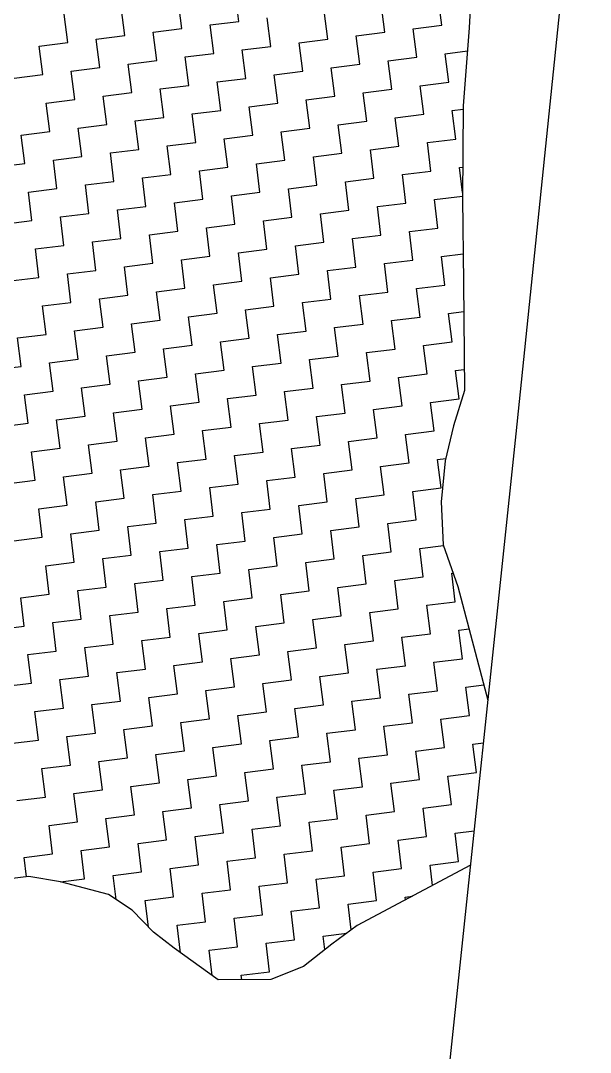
# Model space of a CAD drawing. Header units: metres. Extents: x 286056 to 292206, y 2024114 to 2027347.
# Drawn here: x 291777.4 to 291969.6, y 2026242.4 to 2026590.8 of the extents above; entities that cross this region are included whole.
import ezdxf

# ---------------------------------------------------------------- set-up
doc = ezdxf.new("R2010")
doc.units = ezdxf.units.M
doc.header["$LTSCALE"] = 0.3
doc.header["$MEASUREMENT"] = 0
doc.layers.add('POLY_HATCH', color=12, linetype='Continuous')
doc.layers.add('V_BOUND_LINE', color=7, linetype='Continuous')

# ---------------------------------------------------------------- blocks, each defined once
blk = doc.blocks.new('13')
at = {"layer": 'POLY_HATCH'}
for p, q in [((748.088, 380.856), (747.419, 377.243)), ((747.419, 377.243), (746.749, 373.897)), ((746.749, 373.897), (746.213, 369.882)), ((746.213, 369.882), (745.812, 366.268)), ((745.812, 366.268), (745.276, 361.584)), ((745.276, 361.584), (744.607, 360.112)), ((744.607, 360.112), (744.071, 358.64)), ((744.071, 358.64), (743.669, 356.9)), ((743.669, 356.9), (743.535, 355.026)), ((743.535, 355.026), (743.937, 353.152)), ((743.937, 353.152), (744.631, 348.078)), ((723.855, 342.904), (722.516, 342.904)), ((725.195, 342.502), (723.855, 342.904)), ((727.203, 341.699), (725.195, 342.502)), ((728.14, 340.896), (727.203, 341.699)), ((728.944, 339.825), (728.14, 340.896)), ((742.994, 341.032), (737.781, 339.022)), ((729.747, 339.022), (728.944, 339.825)), ((731.488, 337.416), (729.747, 339.022)), ((737.781, 339.022), (736.576, 338.353)), ((736.576, 338.353), (735.237, 337.55)), ((733.764, 337.149), (731.488, 337.416)), ((735.237, 337.55), (733.764, 337.149))]:
    blk.add_line(p, q, dxfattribs=at)
at = {"layer": 'POLY_HATCH', "linetype": 'Continuous'}
for p, q in [((730, 378.75), (730, 380)), ((732.5, 378.75), (732.5, 380)), ((735, 378.75), (735, 380)), ((737.5, 378.75), (737.5, 380)), ((728.75, 378.75), (730, 378.75)), ((728.75, 377.5), (728.75, 378.75)), ((731.25, 378.75), (732.5, 378.75)), ((731.25, 377.5), (731.25, 378.75)), ((733.75, 378.75), (735, 378.75)), ((733.75, 377.5), (733.75, 378.75)), ((736.25, 378.75), (737.5, 378.75)), ((736.25, 377.5), (736.25, 378.75)), ((738.75, 377.5), (738.75, 378.75)), ((741.25, 377.5), (741.25, 378.75)), ((743.75, 377.5), (743.75, 378.75)), ((746.25, 377.5), (746.25, 378.75)), ((727.5, 377.5), (728.75, 377.5)), ((730, 377.5), (731.25, 377.5)), ((730, 376.25), (730, 377.5)), ((732.5, 377.5), (733.75, 377.5)), ((732.5, 376.25), (732.5, 377.5)), ((735, 377.5), (736.25, 377.5)), ((735, 376.25), (735, 377.5)), ((737.5, 377.5), (738.75, 377.5)), ((737.5, 376.25), (737.5, 377.5)), ((740, 377.5), (741.25, 377.5)), ((740, 376.25), (740, 377.5)), ((742.5, 377.5), (743.75, 377.5)), ((742.5, 376.25), (742.5, 377.5)), ((745, 377.5), (746.25, 377.5)), ((745, 376.25), (745, 377.5)), ((728.75, 376.25), (730, 376.25)), ((728.75, 375), (728.75, 376.25)), ((731.25, 376.25), (732.5, 376.25)), ((731.25, 375), (731.25, 376.25)), ((733.75, 376.25), (735, 376.25)), ((733.75, 375), (733.75, 376.25)), ((736.25, 376.25), (737.5, 376.25)), ((736.25, 375), (736.25, 376.25)), ((738.75, 376.25), (740, 376.25)), ((738.75, 375), (738.75, 376.25)), ((741.25, 376.25), (742.5, 376.25)), ((741.25, 375), (741.25, 376.25)), ((743.75, 376.25), (745, 376.25)), ((743.75, 375), (743.75, 376.25)), ((746.25, 376.25), (747.22, 376.25)), ((746.25, 375), (746.25, 376.25)), ((727.5, 375), (728.75, 375)), ((727.5, 373.75), (727.5, 375)), ((730, 375), (731.25, 375)), ((730, 373.75), (730, 375)), ((732.5, 375), (733.75, 375)), ((732.5, 373.75), (732.5, 375)), ((735, 375), (736.25, 375)), ((735, 373.75), (735, 375)), ((737.5, 375), (738.75, 375)), ((737.5, 373.75), (737.5, 375)), ((740, 375), (741.25, 375)), ((740, 373.75), (740, 375)), ((742.5, 375), (743.75, 375)), ((742.5, 373.75), (742.5, 375)), ((745, 375), (746.25, 375)), ((745, 373.75), (745, 375)), ((726.25, 373.75), (727.5, 373.75)), ((728.75, 373.75), (730, 373.75)), ((728.75, 372.5), (728.75, 373.75)), ((731.25, 373.75), (732.5, 373.75)), ((731.25, 372.5), (731.25, 373.75)), ((733.75, 373.75), (735, 373.75)), ((733.75, 372.5), (733.75, 373.75)), ((736.25, 373.75), (737.5, 373.75)), ((736.25, 372.5), (736.25, 373.75)), ((738.75, 373.75), (740, 373.75)), ((738.75, 372.5), (738.75, 373.75)), ((741.25, 373.75), (742.5, 373.75)), ((741.25, 372.5), (741.25, 373.75)), ((743.75, 373.75), (745, 373.75)), ((743.75, 372.5), (743.75, 373.75)), ((746.25, 373.75), (746.73, 373.75)), ((746.25, 372.5), (746.25, 373.75)), ((727.5, 372.5), (728.75, 372.5)), ((727.5, 371.25), (727.5, 372.5)), ((730, 372.5), (731.25, 372.5)), ((730, 371.25), (730, 372.5)), ((732.5, 372.5), (733.75, 372.5)), ((732.5, 371.25), (732.5, 372.5)), ((735, 372.5), (736.25, 372.5)), ((735, 371.25), (735, 372.5)), ((737.5, 372.5), (738.75, 372.5)), ((737.5, 371.25), (737.5, 372.5)), ((740, 372.5), (741.25, 372.5)), ((740, 371.25), (740, 372.5)), ((742.5, 372.5), (743.75, 372.5)), ((742.5, 371.25), (742.5, 372.5)), ((745, 372.5), (746.25, 372.5)), ((745, 371.25), (745, 372.5)), ((726.25, 371.25), (727.5, 371.25)), ((728.75, 371.25), (730, 371.25)), ((728.75, 370), (728.75, 371.25)), ((731.25, 371.25), (732.5, 371.25)), ((731.25, 370), (731.25, 371.25)), ((733.75, 371.25), (735, 371.25)), ((733.75, 370), (733.75, 371.25)), ((736.25, 371.25), (737.5, 371.25)), ((736.25, 370), (736.25, 371.25)), ((738.75, 371.25), (740, 371.25)), ((738.75, 370), (738.75, 371.25)), ((741.25, 371.25), (742.5, 371.25)), ((741.25, 370), (741.25, 371.25)), ((743.75, 371.25), (745, 371.25)), ((743.75, 370), (743.75, 371.25)), ((746.25, 371.25), (746.396, 371.25)), ((746.25, 370.155), (746.25, 371.25)), ((727.5, 370), (728.75, 370)), ((727.5, 368.75), (727.5, 370)), ((730, 370), (731.25, 370)), ((730, 368.75), (730, 370)), ((732.5, 370), (733.75, 370)), ((732.5, 368.75), (732.5, 370)), ((735, 370), (736.25, 370)), ((735, 368.75), (735, 370)), ((737.5, 370), (738.75, 370)), ((737.5, 368.75), (737.5, 370)), ((740, 370), (741.25, 370)), ((740, 368.75), (740, 370)), ((742.5, 370), (743.75, 370)), ((742.5, 368.75), (742.5, 370)), ((745, 370), (746.229, 370)), ((745, 368.75), (745, 370)), ((726.25, 368.75), (727.5, 368.75)), ((728.75, 368.75), (730, 368.75)), ((728.75, 367.5), (728.75, 368.75)), ((731.25, 368.75), (732.5, 368.75)), ((731.25, 367.5), (731.25, 368.75)), ((733.75, 368.75), (735, 368.75)), ((733.75, 367.5), (733.75, 368.75)), ((736.25, 368.75), (737.5, 368.75)), ((736.25, 367.5), (736.25, 368.75)), ((738.75, 368.75), (740, 368.75)), ((738.75, 367.5), (738.75, 368.75)), ((741.25, 368.75), (742.5, 368.75)), ((741.25, 367.5), (741.25, 368.75)), ((743.75, 368.75), (745, 368.75)), ((743.75, 367.5), (743.75, 368.75)), ((727.5, 367.5), (728.75, 367.5)), ((727.5, 366.25), (727.5, 367.5)), ((730, 367.5), (731.25, 367.5)), ((730, 366.25), (730, 367.5)), ((732.5, 367.5), (733.75, 367.5)), ((732.5, 366.25), (732.5, 367.5)), ((735, 367.5), (736.25, 367.5)), ((735, 366.25), (735, 367.5)), ((737.5, 367.5), (738.75, 367.5)), ((737.5, 366.25), (737.5, 367.5)), ((740, 367.5), (741.25, 367.5)), ((740, 366.25), (740, 367.5)), ((742.5, 367.5), (743.75, 367.5)), ((742.5, 366.25), (742.5, 367.5)), ((745, 367.5), (745.949, 367.5)), ((745, 366.25), (745, 367.5)), ((726.25, 366.25), (727.5, 366.25)), ((726.25, 365), (726.25, 366.25)), ((728.75, 366.25), (730, 366.25)), ((728.75, 365), (728.75, 366.25)), ((731.25, 366.25), (732.5, 366.25)), ((731.25, 365), (731.25, 366.25)), ((733.75, 366.25), (735, 366.25)), ((733.75, 365), (733.75, 366.25)), ((736.25, 366.25), (737.5, 366.25)), ((736.25, 365), (736.25, 366.25)), ((738.75, 366.25), (740, 366.25)), ((738.75, 365), (738.75, 366.25)), ((741.25, 366.25), (742.5, 366.25)), ((741.25, 365), (741.25, 366.25)), ((743.75, 366.25), (745, 366.25)), ((743.75, 365), (743.75, 366.25)), ((725, 365), (726.25, 365)), ((727.5, 365), (728.75, 365)), ((727.5, 363.75), (727.5, 365)), ((730, 365), (731.25, 365)), ((730, 363.75), (730, 365)), ((732.5, 365), (733.75, 365)), ((732.5, 363.75), (732.5, 365)), ((735, 365), (736.25, 365)), ((735, 363.75), (735, 365)), ((737.5, 365), (738.75, 365)), ((737.5, 363.75), (737.5, 365)), ((740, 365), (741.25, 365)), ((740, 363.75), (740, 365)), ((742.5, 365), (743.75, 365)), ((742.5, 363.75), (742.5, 365)), ((745, 365), (745.667, 365)), ((745, 363.75), (745, 365)), ((726.25, 363.75), (727.5, 363.75)), ((726.25, 362.5), (726.25, 363.75)), ((728.75, 363.75), (730, 363.75)), ((728.75, 362.5), (728.75, 363.75)), ((731.25, 363.75), (732.5, 363.75)), ((731.25, 362.5), (731.25, 363.75)), ((733.75, 363.75), (735, 363.75)), ((733.75, 362.5), (733.75, 363.75)), ((736.25, 363.75), (737.5, 363.75)), ((736.25, 362.5), (736.25, 363.75)), ((738.75, 363.75), (740, 363.75)), ((738.75, 362.5), (738.75, 363.75)), ((741.25, 363.75), (742.5, 363.75)), ((741.25, 362.5), (741.25, 363.75)), ((743.75, 363.75), (745, 363.75)), ((743.75, 362.5), (743.75, 363.75)), ((725, 362.5), (726.25, 362.5)), ((727.5, 362.5), (728.75, 362.5)), ((727.5, 361.25), (727.5, 362.5)), ((730, 362.5), (731.25, 362.5)), ((730, 361.25), (730, 362.5)), ((732.5, 362.5), (733.75, 362.5)), ((732.5, 361.25), (732.5, 362.5)), ((735, 362.5), (736.25, 362.5)), ((735, 361.25), (735, 362.5)), ((737.5, 362.5), (738.75, 362.5)), ((737.5, 361.25), (737.5, 362.5)), ((740, 362.5), (741.25, 362.5)), ((740, 361.25), (740, 362.5)), ((742.5, 362.5), (743.75, 362.5)), ((742.5, 361.25), (742.5, 362.5)), ((745, 362.5), (745.381, 362.5)), ((745, 361.25), (745, 362.5)), ((726.25, 361.25), (727.5, 361.25)), ((726.25, 360), (726.25, 361.25)), ((728.75, 361.25), (730, 361.25)), ((728.75, 360), (728.75, 361.25)), ((731.25, 361.25), (732.5, 361.25)), ((731.25, 360), (731.25, 361.25)), ((733.75, 361.25), (735, 361.25)), ((733.75, 360), (733.75, 361.25)), ((736.25, 361.25), (737.5, 361.25)), ((736.25, 360), (736.25, 361.25)), ((738.75, 361.25), (740, 361.25)), ((738.75, 360), (738.75, 361.25)), ((741.25, 361.25), (742.5, 361.25)), ((741.25, 360), (741.25, 361.25)), ((743.75, 361.25), (745, 361.25)), ((743.75, 360), (743.75, 361.25)), ((725, 360), (726.25, 360)), ((727.5, 360), (728.75, 360)), ((727.5, 358.75), (727.5, 360)), ((730, 360), (731.25, 360)), ((730, 358.75), (730, 360)), ((732.5, 360), (733.75, 360)), ((732.5, 358.75), (732.5, 360)), ((735, 360), (736.25, 360)), ((735, 358.75), (735, 360)), ((737.5, 360), (738.75, 360)), ((737.5, 358.75), (737.5, 360)), ((740, 360), (741.25, 360)), ((740, 358.75), (740, 360)), ((742.5, 360), (743.75, 360)), ((742.5, 358.75), (742.5, 360)), ((726.25, 358.75), (727.5, 358.75)), ((726.25, 357.5), (726.25, 358.75)), ((728.75, 358.75), (730, 358.75)), ((728.75, 357.5), (728.75, 358.75)), ((731.25, 358.75), (732.5, 358.75)), ((731.25, 357.5), (731.25, 358.75)), ((733.75, 358.75), (735, 358.75)), ((733.75, 357.5), (733.75, 358.75)), ((736.25, 358.75), (737.5, 358.75)), ((736.25, 357.5), (736.25, 358.75)), ((738.75, 358.75), (740, 358.75)), ((738.75, 357.5), (738.75, 358.75)), ((741.25, 358.75), (742.5, 358.75)), ((741.25, 357.5), (741.25, 358.75)), ((743.75, 358.75), (744.111, 358.75)), ((743.75, 357.5), (743.75, 358.75)), ((725, 357.5), (726.25, 357.5)), ((727.5, 357.5), (728.75, 357.5)), ((727.5, 356.25), (727.5, 357.5)), ((730, 357.5), (731.25, 357.5)), ((730, 356.25), (730, 357.5)), ((732.5, 357.5), (733.75, 357.5)), ((732.5, 356.25), (732.5, 357.5)), ((735, 357.5), (736.25, 357.5)), ((735, 356.25), (735, 357.5)), ((737.5, 357.5), (738.75, 357.5)), ((737.5, 356.25), (737.5, 357.5)), ((740, 357.5), (741.25, 357.5)), ((740, 356.25), (740, 357.5)), ((742.5, 357.5), (743.75, 357.5)), ((742.5, 356.25), (742.5, 357.5)), ((726.25, 356.25), (727.5, 356.25)), ((726.25, 355), (726.25, 356.25)), ((728.75, 356.25), (730, 356.25)), ((728.75, 355), (728.75, 356.25)), ((731.25, 356.25), (732.5, 356.25)), ((731.25, 355), (731.25, 356.25)), ((733.75, 356.25), (735, 356.25)), ((733.75, 355), (733.75, 356.25)), ((736.25, 356.25), (737.5, 356.25)), ((736.25, 355), (736.25, 356.25)), ((738.75, 356.25), (740, 356.25)), ((738.75, 355), (738.75, 356.25)), ((741.25, 356.25), (742.5, 356.25)), ((741.25, 355), (741.25, 356.25)), ((725, 355), (726.25, 355)), ((725, 353.75), (725, 355)), ((727.5, 355), (728.75, 355)), ((727.5, 353.75), (727.5, 355)), ((730, 355), (731.25, 355)), ((730, 353.75), (730, 355)), ((732.5, 355), (733.75, 355)), ((732.5, 353.75), (732.5, 355)), ((735, 355), (736.25, 355)), ((735, 353.75), (735, 355)), ((737.5, 355), (738.75, 355)), ((737.5, 353.75), (737.5, 355)), ((740, 355), (741.25, 355)), ((740, 353.75), (740, 355)), ((742.5, 355), (743.541, 355)), ((742.5, 353.75), (742.5, 355)), ((723.75, 353.75), (725, 353.75)), ((726.25, 353.75), (727.5, 353.75)), ((726.25, 352.5), (726.25, 353.75)), ((728.75, 353.75), (730, 353.75)), ((728.75, 352.5), (728.75, 353.75)), ((731.25, 353.75), (732.5, 353.75)), ((731.25, 352.5), (731.25, 353.75)), ((733.75, 353.75), (735, 353.75)), ((733.75, 352.5), (733.75, 353.75)), ((736.25, 353.75), (737.5, 353.75)), ((736.25, 352.5), (736.25, 353.75)), ((738.75, 353.75), (740, 353.75)), ((738.75, 352.5), (738.75, 353.75)), ((741.25, 353.75), (742.5, 353.75)), ((741.25, 352.5), (741.25, 353.75)), ((743.75, 353.75), (743.809, 353.75)), ((743.75, 352.5), (743.75, 353.75)), ((725, 352.5), (726.25, 352.5)), ((725, 351.25), (725, 352.5)), ((727.5, 352.5), (728.75, 352.5)), ((727.5, 351.25), (727.5, 352.5)), ((730, 352.5), (731.25, 352.5)), ((730, 351.25), (730, 352.5)), ((732.5, 352.5), (733.75, 352.5)), ((732.5, 351.25), (732.5, 352.5)), ((735, 352.5), (736.25, 352.5)), ((735, 351.25), (735, 352.5)), ((737.5, 352.5), (738.75, 352.5)), ((737.5, 351.25), (737.5, 352.5)), ((740, 352.5), (741.25, 352.5)), ((740, 351.25), (740, 352.5)), ((742.5, 352.5), (743.75, 352.5)), ((742.5, 351.25), (742.5, 352.5)), ((723.75, 351.25), (725, 351.25)), ((726.25, 351.25), (727.5, 351.25)), ((726.25, 350), (726.25, 351.25)), ((728.75, 351.25), (730, 351.25)), ((728.75, 350), (728.75, 351.25)), ((731.25, 351.25), (732.5, 351.25)), ((731.25, 350), (731.25, 351.25)), ((733.75, 351.25), (735, 351.25)), ((733.75, 350), (733.75, 351.25)), ((736.25, 351.25), (737.5, 351.25)), ((736.25, 350), (736.25, 351.25)), ((738.75, 351.25), (740, 351.25)), ((738.75, 350), (738.75, 351.25)), ((741.25, 351.25), (742.5, 351.25)), ((741.25, 350), (741.25, 351.25)), ((743.75, 351.25), (744.197, 351.25)), ((743.75, 350), (743.75, 351.25)), ((725, 350), (726.25, 350)), ((725, 348.75), (725, 350)), ((727.5, 350), (728.75, 350)), ((727.5, 348.75), (727.5, 350)), ((730, 350), (731.25, 350)), ((730, 348.75), (730, 350)), ((732.5, 350), (733.75, 350)), ((732.5, 348.75), (732.5, 350)), ((735, 350), (736.25, 350)), ((735, 348.75), (735, 350)), ((737.5, 350), (738.75, 350)), ((737.5, 348.75), (737.5, 350)), ((740, 350), (741.25, 350)), ((740, 348.75), (740, 350)), ((742.5, 350), (743.75, 350)), ((742.5, 348.75), (742.5, 350)), ((723.75, 348.75), (725, 348.75)), ((726.25, 348.75), (727.5, 348.75)), ((726.25, 347.5), (726.25, 348.75)), ((728.75, 348.75), (730, 348.75)), ((728.75, 347.5), (728.75, 348.75)), ((731.25, 348.75), (732.5, 348.75)), ((731.25, 347.5), (731.25, 348.75)), ((733.75, 348.75), (735, 348.75)), ((733.75, 347.5), (733.75, 348.75)), ((736.25, 348.75), (737.5, 348.75)), ((736.25, 347.5), (736.25, 348.75)), ((738.75, 348.75), (740, 348.75)), ((738.75, 347.5), (738.75, 348.75)), ((741.25, 348.75), (742.5, 348.75)), ((741.25, 347.5), (741.25, 348.75)), ((743.75, 348.75), (744.539, 348.75)), ((743.75, 347.5), (743.75, 348.75)), ((725, 347.5), (726.25, 347.5)), ((725, 346.25), (725, 347.5)), ((727.5, 347.5), (728.75, 347.5)), ((727.5, 346.25), (727.5, 347.5)), ((730, 347.5), (731.25, 347.5)), ((730, 346.25), (730, 347.5)), ((732.5, 347.5), (733.75, 347.5)), ((732.5, 346.25), (732.5, 347.5)), ((735, 347.5), (736.25, 347.5)), ((735, 346.25), (735, 347.5)), ((737.5, 347.5), (738.75, 347.5)), ((737.5, 346.25), (737.5, 347.5)), ((740, 347.5), (741.25, 347.5)), ((740, 346.25), (740, 347.5)), ((742.5, 347.5), (743.75, 347.5)), ((742.5, 346.25), (742.5, 347.5)), ((723.75, 346.25), (725, 346.25)), ((726.25, 346.25), (727.5, 346.25)), ((726.25, 345), (726.25, 346.25)), ((728.75, 346.25), (730, 346.25)), ((728.75, 345), (728.75, 346.25)), ((731.25, 346.25), (732.5, 346.25)), ((731.25, 345), (731.25, 346.25)), ((733.75, 346.25), (735, 346.25)), ((733.75, 345), (733.75, 346.25)), ((736.25, 346.25), (737.5, 346.25)), ((736.25, 345), (736.25, 346.25)), ((738.75, 346.25), (740, 346.25)), ((738.75, 345), (738.75, 346.25)), ((741.25, 346.25), (742.5, 346.25)), ((741.25, 345), (741.25, 346.25)), ((743.75, 346.25), (744.206, 346.25)), ((743.75, 345), (743.75, 346.25)), ((725, 345), (726.25, 345)), ((725, 343.75), (725, 345)), ((727.5, 345), (728.75, 345)), ((727.5, 343.75), (727.5, 345)), ((730, 345), (731.25, 345)), ((730, 343.75), (730, 345)), ((732.5, 345), (733.75, 345)), ((732.5, 343.75), (732.5, 345)), ((735, 345), (736.25, 345)), ((735, 343.75), (735, 345)), ((737.5, 345), (738.75, 345)), ((737.5, 343.75), (737.5, 345)), ((740, 345), (741.25, 345)), ((740, 343.75), (740, 345)), ((742.5, 345), (743.75, 345)), ((742.5, 343.75), (742.5, 345)), ((723.75, 343.75), (725, 343.75)), ((723.75, 342.904), (723.75, 343.75)), ((726.25, 343.75), (727.5, 343.75)), ((726.25, 342.5), (726.25, 343.75)), ((728.75, 343.75), (730, 343.75)), ((728.75, 342.5), (728.75, 343.75)), ((731.25, 343.75), (732.5, 343.75)), ((731.25, 342.5), (731.25, 343.75)), ((733.75, 343.75), (735, 343.75)), ((733.75, 342.5), (733.75, 343.75)), ((736.25, 343.75), (737.5, 343.75)), ((736.25, 342.5), (736.25, 343.75)), ((738.75, 343.75), (740, 343.75)), ((738.75, 342.5), (738.75, 343.75)), ((741.25, 343.75), (742.5, 343.75)), ((741.25, 342.5), (741.25, 343.75)), ((725.2, 342.5), (726.25, 342.5)), ((727.5, 342.5), (728.75, 342.5)), ((727.5, 341.445), (727.5, 342.5)), ((730, 342.5), (731.25, 342.5)), ((730, 341.25), (730, 342.5)), ((732.5, 342.5), (733.75, 342.5)), ((732.5, 341.25), (732.5, 342.5)), ((735, 342.5), (736.25, 342.5)), ((735, 341.25), (735, 342.5)), ((737.5, 342.5), (738.75, 342.5)), ((737.5, 341.25), (737.5, 342.5)), ((740, 342.5), (741.25, 342.5)), ((740, 341.25), (740, 342.5)), ((742.5, 342.5), (743.335, 342.5)), ((742.5, 341.25), (742.5, 342.5)), ((728.75, 341.25), (730, 341.25)), ((728.75, 340.084), (728.75, 341.25)), ((731.25, 341.25), (732.5, 341.25)), ((731.25, 340), (731.25, 341.25)), ((733.75, 341.25), (735, 341.25)), ((733.75, 340), (733.75, 341.25)), ((736.25, 341.25), (737.5, 341.25)), ((736.25, 340), (736.25, 341.25)), ((738.75, 341.25), (740, 341.25)), ((738.75, 340), (738.75, 341.25)), ((741.25, 341.25), (742.5, 341.25)), ((741.25, 340.359), (741.25, 341.25)), ((730, 340), (731.25, 340)), ((730, 338.789), (730, 340)), ((732.5, 340), (733.75, 340)), ((732.5, 338.75), (732.5, 340)), ((735, 340), (736.25, 340)), ((735, 338.75), (735, 340)), ((737.5, 340), (738.75, 340)), ((737.5, 338.866), (737.5, 340)), ((740, 340), (740.318, 340)), ((740, 339.878), (740, 340)), ((731.25, 338.75), (732.5, 338.75)), ((731.25, 337.636), (731.25, 338.75)), ((733.75, 338.75), (735, 338.75)), ((733.75, 337.5), (733.75, 338.75)), ((736.25, 338.75), (737.291, 338.75)), ((736.25, 338.157), (736.25, 338.75)), ((732.5, 337.5), (733.75, 337.5)), ((732.5, 337.297), (732.5, 337.5)), ((735, 337.5), (735.053, 337.5)), ((735, 337.485), (735, 337.5))]:
    blk.add_line(p, q, dxfattribs=at)
at = {"layer": 'V_BOUND_LINE'}
for p, q in [((754.355, 390.316), (747.269, 359.437)), ((747.269, 359.437), (740.476, 330.189))]:
    blk.add_line(p, q, dxfattribs=at)

msp = doc.modelspace()

# ---------------------------------------------------------------- block references
at = {"xscale": 7.751650312977041, "yscale": 7.751650312977041, "zscale": 7.751650312977041, "rotation": 7.058277928675759}
msp.add_blockref('13', (286538.24, 2022974.39), dxfattribs=at)

doc.saveas('drawing.dxf')
